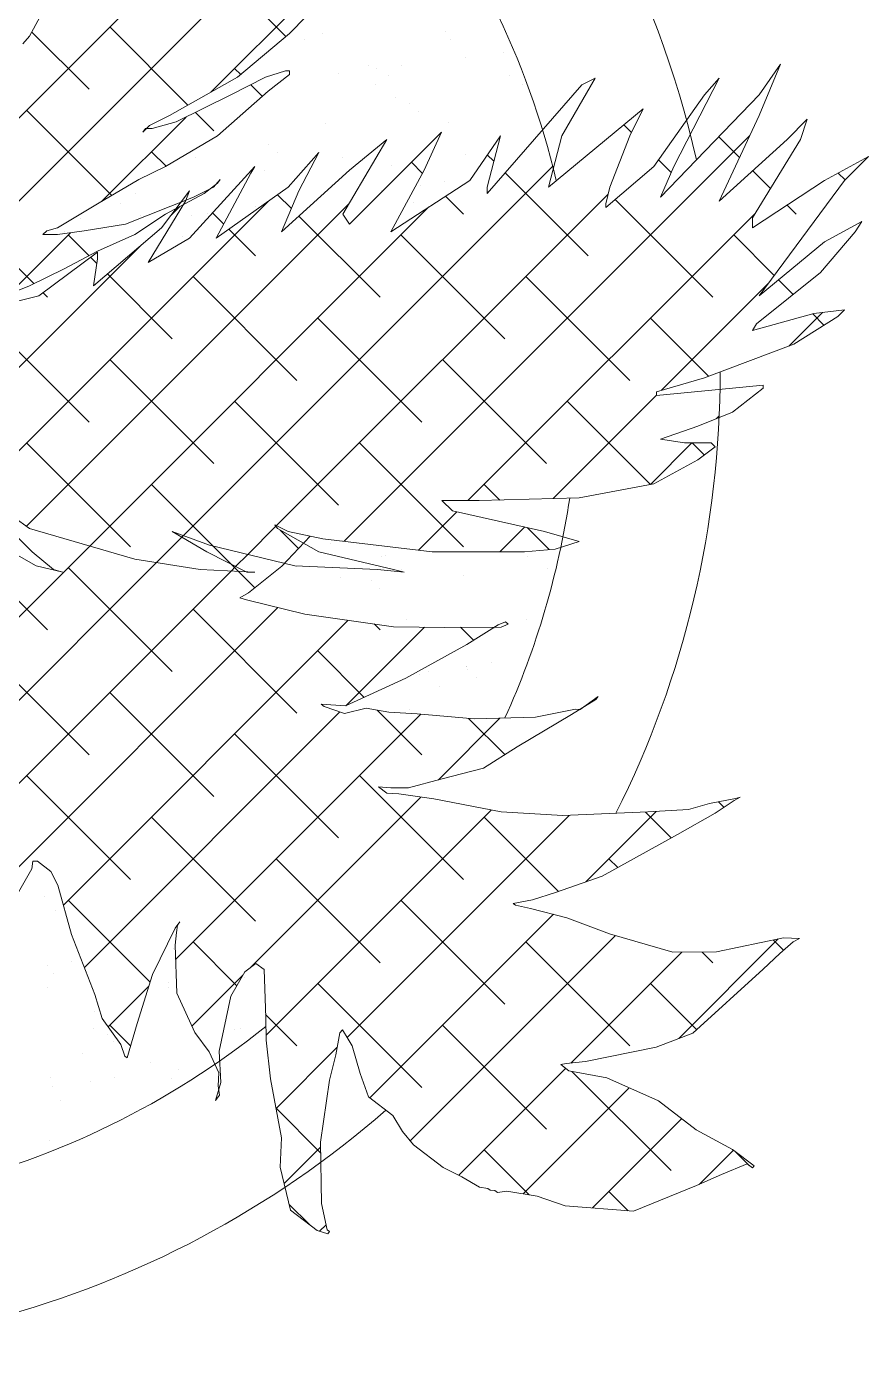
# Model space of a CAD drawing. Header units: inches. Extents: x 32 to 2500, y 31 to 1246.
# Drawn here: x 840.97 to 857.95, y 573.52 to 600.24 of the extents above; entities that cross this region are included whole.
import ezdxf

# ---------------------------------------------------------------- set-up
doc = ezdxf.new("R2010")
doc.units = ezdxf.units.IN
doc.header["$MEASUREMENT"] = 0
doc.layers.add('A-FURNITURE', color=251, linetype='Continuous', lineweight=20)

msp = doc.modelspace()

# ---------------------------------------------------------------- linework, layer by layer
at = {"layer": 'A-FURNITURE', "linetype": 'Continuous'}
for p, q in [((849.45065, 607.03447), (836.52881, 594.11264)), ((849.54239, 605.44894), (838.31951, 594.22606)), ((848.41882, 602.6481), (844.68554, 598.91481)), ((844.32456, 601.90839), (846.19751, 600.03544)), ((841.727, 601.3369), (841.0277, 600.04217)), ((846.27249, 600.09848), (846.9449, 600.79276)), ((841.07373, 600.12739), (842.22796, 598.97315)), ((842.64728, 600.23111), (844.223, 598.65539)), ((845.22353, 599.21655), (846.27249, 600.09848)), ((846.93266, 600.10603), (846.93266, 600.10603)), ((849.41626, 600.13771), (849.41626, 600.13771)), ((841.0277, 600.04217), (840.89322, 599.89205)), ((846.57058, 599.98124), (846.57058, 599.98124)), ((849.52531, 599.98661), (849.52531, 599.98661)), ((849.81192, 599.61981), (849.81192, 599.61981)), ((850.58329, 599.72136), (850.58329, 599.72136)), ((845.1632, 599.39247), (845.28633, 599.26935)), ((846.1918, 599.34791), (845.78836, 599.21655)), ((846.27249, 599.34791), (846.1918, 599.34791)), ((846.27249, 599.27285), (846.27249, 599.34791)), ((847.25793, 599.28357), (847.25793, 599.28357)), ((847.87275, 599.44469), (847.87275, 599.44469)), ((848.0293, 599.38513), (848.0293, 599.38513)), ((848.52317, 599.45014), (848.52317, 599.45014)), ((855.74002, 598.44726), (856.17035, 599.47929)), ((856.17035, 599.47929), (855.74002, 598.86007)), ((843.85182, 598.44721), (845.22353, 599.21655)), ((845.05624, 599.05824), (845.05624, 599.05824)), ((845.78836, 599.21655), (845.08905, 598.86003)), ((845.49081, 599.06486), (845.72437, 598.8313)), ((845.84215, 598.93509), (846.27249, 599.27285)), ((848.01097, 599.06361), (848.01097, 599.06361)), ((848.27209, 599.25976), (848.27209, 599.25976)), ((852.1628, 599.06646), (850.25316, 596.87104)), ((850.69924, 599.24812), (850.69924, 599.24812)), ((850.96571, 599.06898), (850.96571, 599.06898)), ((851.75936, 598.03443), (852.43176, 599.19781)), ((852.43176, 599.19781), (852.1628, 599.06646)), ((854.01865, 597.41521), (854.93312, 599.19782)), ((854.93312, 599.19782), (854.63726, 598.86007)), ((845.08905, 598.86003), (843.98631, 598.31586)), ((844.82009, 598.0344), (845.84215, 598.93509)), ((848.41108, 598.80871), (848.41108, 598.80871)), ((854.63726, 598.86007), (853.61521, 597.41521)), ((855.74002, 598.86007), (853.74969, 596.79599)), ((840.97001, 598.55383), (842.6895, 596.83434)), ((844.37214, 598.50626), (844.74388, 598.13451)), ((848.69821, 598.6883), (848.69821, 598.6883)), ((848.87309, 598.52805), (848.87309, 598.52805)), ((853.40003, 598.5786), (851.4904, 597.00239)), ((853.13107, 598.03443), (853.40003, 598.5786)), ((844.18429, 598.41356), (842.48597, 596.71524)), ((843.3139, 598.10945), (843.44838, 598.2408)), ((843.44838, 598.2408), (843.85182, 598.44721)), ((843.98631, 598.31586), (843.50217, 598.18451)), ((846.99243, 598.27784), (846.99243, 598.27784)), ((849.47603, 598.30952), (849.47603, 598.30952)), ((853.00897, 598.25582), (853.16391, 598.10088)), ((854.93313, 596.72094), (855.74002, 598.44726)), ((856.70829, 598.3722), (856.30484, 597.95939)), ((856.57381, 597.95939), (856.70829, 598.3722)), ((843.36769, 598.18451), (843.3139, 598.10945)), ((843.50217, 598.18451), (843.36769, 598.18451)), ((843.77114, 597.41518), (844.82009, 598.0344)), ((847.34836, 596.45821), (848.23593, 597.95936)), ((855.5479, 598.03623), (847.37047, 589.8588)), ((849.33868, 598.10948), (847.48284, 596.25181)), ((848.23593, 597.95936), (847.48284, 597.34013)), ((848.98903, 597.34014), (849.33868, 598.10948)), ((850.52212, 598.03442), (849.90351, 597.13374)), ((850.25316, 597.00239), (850.52212, 598.03442)), ((851.4904, 597.00239), (851.75936, 598.03443)), ((852.72763, 597.0024), (853.13107, 598.03443)), ((854.92609, 598.01598), (855.34339, 597.59868)), ((856.30484, 597.95939), (854.93313, 596.72094)), ((855.60554, 596.38319), (856.57381, 597.95939)), ((843.48592, 597.7152), (843.78045, 597.42067)), ((845.84596, 597.85555), (845.84596, 597.85555)), ((846.02084, 597.6953), (846.02084, 597.6953)), ((846.86422, 597.69665), (846.2456, 597.00237)), ((846.46078, 596.92732), (846.86422, 597.69665)), ((846.86177, 597.6939), (846.86243, 597.69324)), ((843.23321, 597.15248), (843.77114, 597.41518)), ((851.57818, 597.42106), (844.13208, 589.97496)), ((845.57319, 597.41518), (844.25528, 595.97033)), ((844.38213, 597.59995), (844.38213, 597.59995)), ((845.49251, 597.28383), (845.57319, 597.41518)), ((847.33686, 597.60532), (847.33686, 597.60532)), ((848.33186, 597.43157), (848.33186, 597.43157)), ((848.73138, 597.50157), (848.95517, 597.27778)), ((849.81747, 597.66269), (849.81747, 597.66269)), ((850.25896, 597.65127), (850.38851, 597.52172)), ((853.61521, 597.41521), (852.64694, 596.58958)), ((853.71231, 597.55248), (853.96745, 597.29733)), ((853.74969, 596.79599), (854.01865, 597.41521)), ((857.94552, 597.62164), (857.05794, 597.13376)), ((857.46139, 597.13376), (857.94552, 597.62164)), ((842.39943, 596.6646), (843.23321, 597.15248)), ((844.87389, 597.15248), (844.73941, 597.00237)), ((844.7932, 595.97033), (845.49251, 597.28383)), ((844.8201, 597.07742), (844.87389, 597.15248)), ((845.76922, 597.33924), (845.76922, 597.33924)), ((847.48284, 597.34013), (846.11113, 596.10169)), ((848.31663, 596.1017), (848.98903, 597.34014)), ((850.61882, 597.29141), (852.29163, 595.6186)), ((855.61001, 597.33206), (855.96832, 596.97374)), ((857.3339, 597.28544), (857.47344, 597.1459)), ((839.29273, 596.87656), (841.11418, 595.0551)), ((844.25527, 596.92731), (843.69045, 596.17674)), ((844.17459, 596.7209), (844.25527, 596.92731)), ((844.73941, 597.00237), (844.33596, 596.79596)), ((844.55113, 596.87102), (844.8201, 597.07742)), ((846.2456, 597.00237), (844.7932, 595.97033)), ((846.11113, 596.10169), (846.46078, 596.92732)), ((848.13273, 596.94213), (848.13273, 596.94213)), ((849.90351, 597.13374), (848.31663, 596.1017)), ((848.9041, 597.04368), (848.9041, 597.04368)), ((849.39797, 597.1087), (849.39797, 597.1087)), ((850.25316, 596.87104), (850.25316, 597.00239)), ((852.64694, 596.66464), (852.72763, 597.0024)), ((857.05794, 597.13376), (855.60554, 596.17678)), ((855.74003, 594.80699), (857.46139, 597.13376)), ((845.83808, 596.71279), (839.49417, 590.36888)), ((847.47505, 596.67249), (840.96425, 590.16169)), ((841.59254, 596.17673), (842.39943, 596.6646)), ((842.86779, 596.67695), (842.86779, 596.67695)), ((844.33596, 596.79596), (842.96425, 596.25179)), ((843.1686, 596.86255), (843.1686, 596.86255)), ((843.42149, 595.48246), (844.17459, 596.7209)), ((843.77114, 596.4582), (844.55113, 596.87102)), ((844.05806, 596.61005), (843.89027, 596.44226)), ((845.57875, 596.60589), (845.57875, 596.60589)), ((852.69337, 596.85897), (846.00937, 590.17497)), ((846.02955, 596.84885), (846.30914, 596.56926)), ((846.84398, 596.77246), (846.84398, 596.77246)), ((848.77726, 596.68769), (848.77726, 596.68769)), ((849.41616, 596.81679), (849.77572, 596.45724)), ((852.64694, 596.58958), (852.64694, 596.66464)), ((852.83639, 596.75112), (854.80755, 594.77996)), ((856.30465, 596.63742), (856.48483, 596.45724)), ((842.06241, 596.36896), (842.06241, 596.36896)), ((849.07428, 596.59444), (842.24188, 589.76204)), ((843.15253, 596.04538), (843.77114, 596.4582)), ((843.2679, 596.42205), (843.2679, 596.42205)), ((844.29, 596.43622), (844.29, 596.43622)), ((844.62505, 596.46129), (844.62505, 596.46129)), ((844.72062, 596.4805), (844.94523, 596.25589)), ((846.46091, 596.41749), (848.09844, 594.77996)), ((847.48284, 596.25181), (847.34836, 596.45821)), ((855.65875, 596.4698), (849.86778, 590.67883)), ((855.60554, 596.17678), (855.60554, 596.38319)), ((841.85236, 596.08163), (840.68232, 594.91159)), ((841.29668, 596.04538), (841.37737, 596.12043)), ((841.37737, 596.12043), (841.59254, 596.17673)), ((842.13046, 596.12044), (841.59254, 596.04538)), ((841.73601, 596.09998), (841.73601, 596.09998)), ((842.96425, 596.25179), (842.13046, 596.12044)), ((843.69045, 596.17674), (842.31874, 595.01335)), ((845.04901, 596.1521), (845.58252, 595.6186)), ((856.97726, 595.2761), (857.67656, 596.10173)), ((857.81104, 596.30814), (857.05795, 595.89532)), ((857.67656, 596.10173), (857.81104, 596.30814)), ((843.25777, 595.80976), (838.78803, 591.34002)), ((841.59254, 596.04538), (841.29668, 596.04538)), ((841.80864, 596.03792), (842.2292, 595.61736)), ((842.39943, 595.70762), (843.15253, 596.04538)), ((844.25528, 595.97033), (843.42149, 595.48246)), ((844.11297, 595.99719), (844.11297, 595.99719)), ((848.51776, 596.03792), (850.61435, 593.94132)), ((855.22687, 596.03792), (856.04524, 595.21954)), ((857.05795, 595.89532), (855.74003, 594.80699)), ((842.39943, 595.68886), (841.21599, 594.80694)), ((841.72702, 595.3511), (842.39943, 595.70762)), ((842.26092, 595.58564), (842.38518, 595.46139)), ((842.31874, 595.01335), (842.39943, 595.55751)), ((842.39943, 595.55751), (842.39943, 595.68886)), ((841.02772, 595.01334), (841.72702, 595.3511)), ((855.68624, 594.24406), (856.97726, 595.2761)), ((840.19393, 594.67558), (841.02772, 595.01334)), ((842.59712, 595.24944), (843.90524, 593.94132)), ((844.32456, 595.19928), (846.42116, 593.10268)), ((851.03367, 595.19928), (853.13027, 593.10268)), ((855.93, 595.06377), (853.76978, 592.90355)), ((856.13316, 595.13163), (856.42787, 594.83692)), ((841.21599, 594.80694), (840.59738, 594.65682)), ((841.29985, 594.86943), (841.38933, 594.77996)), ((857.01486, 594.47135), (856.33603, 593.79252)), ((857.4614, 594.52553), (856.84278, 594.45047)), ((857.32692, 594.39418), (857.4614, 594.52553)), ((840.13137, 594.36064), (842.22796, 592.26404)), ((846.84048, 594.36064), (848.93708, 592.26404)), ((853.54959, 594.36064), (854.72254, 593.18769)), ((856.84278, 594.45047), (855.60555, 594.11271)), ((855.60555, 594.11271), (855.68624, 594.24406)), ((856.43934, 593.83125), (857.32692, 594.39418)), ((856.82042, 594.44437), (857.0477, 594.21709)), ((854.63728, 593.15573), (856.43934, 593.83125)), ((842.64728, 593.522), (844.74388, 591.4254)), ((849.3564, 593.522), (851.45299, 591.4254)), ((853.66902, 592.87426), (854.63728, 593.15573)), ((855.20211, 592.94932), (853.66902, 592.7992)), ((853.66902, 592.7992), (853.66902, 592.87426)), ((855.82073, 593.00562), (855.20211, 592.94932)), ((855.20211, 592.46145), (855.82073, 592.94933)), ((855.82073, 592.94933), (855.82073, 593.00562)), ((845.1632, 592.68336), (847.2598, 590.58676)), ((853.66902, 592.80279), (851.58678, 590.72055)), ((851.87231, 592.68336), (853.55107, 591.00461)), ((854.50281, 592.17999), (855.20211, 592.46145)), ((854.93573, 592.39222), (854.87215, 592.32865)), ((853.74971, 591.91728), (854.50281, 592.17999)), ((840.97001, 591.84472), (843.0666, 589.74813)), ((847.67912, 591.84472), (849.77572, 589.74813)), ((854.38574, 591.84223), (853.54744, 591.00393)), ((854.23384, 591.84223), (853.74971, 591.91728)), ((854.77177, 591.84223), (854.23384, 591.84223)), ((854.39072, 591.84223), (854.63167, 591.60129)), ((854.85246, 591.76717), (854.77177, 591.84223)), ((854.50281, 591.50447), (854.85246, 591.76717)), ((853.61523, 591.0166), (854.50281, 591.50447)), ((843.48592, 591.00608), (844.73128, 589.76073)), ((850.19503, 591.00608), (850.5106, 590.69052)), ((852.10904, 590.73513), (853.61523, 591.0166)), ((850.09181, 590.67883), (852.10904, 590.73513)), ((840.24774, 590.67879), (841.02773, 590.11587)), ((849.55388, 590.47242), (849.33871, 590.67883)), ((849.33871, 590.67883), (850.09181, 590.67883)), ((851.40973, 590.05961), (849.55388, 590.47242)), ((841.08153, 589.64676), (840.32843, 590.39733)), ((849.64181, 590.45286), (848.86924, 589.68028)), ((839.84429, 590.11586), (841.16222, 589.3653)), ((841.02773, 590.11587), (843.15255, 589.49665)), ((844.10124, 589.94412), (843.5859, 589.42879)), ((844.60495, 589.64677), (843.90565, 590.05959)), ((843.90565, 590.05959), (844.65875, 589.77812)), ((844.13208, 589.97496), (844.10124, 589.94412)), ((845.99699, 590.16259), (845.42803, 589.59364)), ((846.03046, 590.11589), (845.97667, 590.19094)), ((845.97667, 590.19094), (846.24563, 590.05959)), ((846.86425, 589.64678), (846.03046, 590.11589)), ((846.08291, 590.08638), (846.45348, 589.7158)), ((846.68982, 589.96424), (846.11366, 589.35859)), ((846.24563, 590.05959), (846.94494, 589.90948)), ((851.01389, 590.14766), (850.51302, 589.6468)), ((851.06477, 590.13634), (851.50861, 589.69251)), ((852.10904, 589.85321), (851.40973, 590.05961)), ((842.24188, 589.76204), (838.24139, 585.76155)), ((839.57533, 589.88484), (841.38933, 588.07085)), ((844.65875, 589.77812), (846.38011, 589.36532)), ((844.73128, 589.76073), (845.09693, 589.39508)), ((846.94494, 589.90948), (849.15044, 589.64679)), ((847.09487, 589.81844), (847.09487, 589.81844)), ((851.00629, 589.6468), (851.6249, 589.70309)), ((851.6249, 589.70309), (852.10904, 589.85321)), ((843.5859, 589.42879), (839.22914, 585.07203)), ((841.51187, 589.29024), (841.08153, 589.64676)), ((843.15255, 589.49665), (844.47047, 589.29025)), ((845.41185, 589.23396), (844.60495, 589.64677)), ((845.09693, 589.39508), (845.24109, 589.25092)), ((845.42803, 589.59364), (845.18461, 589.35022)), ((848.37045, 589.29027), (846.86425, 589.64678)), ((848.12139, 589.55456), (848.12139, 589.55456)), ((848.20315, 589.58155), (848.20315, 589.58155)), ((849.15044, 589.64679), (851.00629, 589.6468)), ((851.07612, 589.55993), (851.07612, 589.55993)), ((845.09288, 589.25848), (839.53794, 583.70354)), ((841.16222, 589.3653), (841.70015, 589.23395)), ((841.70015, 589.23395), (841.51187, 589.29024)), ((841.80864, 589.32881), (843.90524, 587.23221)), ((844.47047, 589.29025), (845.57322, 589.23396)), ((845.18461, 589.35022), (845.09288, 589.25848)), ((845.24109, 589.25092), (845.56844, 588.92357)), ((845.57322, 589.23396), (845.41185, 589.23396)), ((846.11366, 589.35859), (845.44224, 588.82287)), ((846.38011, 589.36532), (848.04769, 589.29027)), ((846.42053, 589.34686), (846.42053, 589.34686)), ((847.29127, 589.13687), (847.29127, 589.13687)), ((848.04769, 589.29027), (848.58562, 589.23397)), ((848.58562, 589.23397), (848.37045, 589.29027)), ((848.5215, 589.29966), (848.5215, 589.29966)), ((849.77487, 589.16855), (849.77487, 589.16855)), ((851.47623, 589.30503), (851.47623, 589.30503)), ((847.92032, 589.06205), (847.92032, 589.06205)), ((848.0952, 588.90179), (848.0952, 588.90179)), ((845.44224, 588.82287), (845.26806, 588.71923)), ((845.26806, 588.71923), (845.40501, 588.68192)), ((845.40501, 588.68192), (846.57799, 588.39184)), ((846.03724, 588.52557), (839.6769, 582.16522)), ((844.32456, 588.49017), (846.42116, 586.39357)), ((846.57799, 588.39184), (848.36875, 588.13616)), ((847.4555, 588.26655), (841.71156, 582.52261)), ((848.9951, 588.12887), (847.40639, 586.54016)), ((847.97722, 588.19206), (848.09844, 588.07085)), ((848.36875, 588.13616), (849.40035, 588.12415)), ((848.63071, 588.2906), (848.63071, 588.2906)), ((849.40035, 588.12415), (850.54063, 588.13044)), ((849.72065, 588.12592), (849.98144, 587.86513)), ((850.48109, 588.17614), (849.84689, 587.78138)), ((850.40201, 588.10164), (850.40201, 588.10164)), ((850.62251, 588.23712), (850.48109, 588.17614)), ((850.54063, 588.13044), (850.68205, 588.19141)), ((850.68205, 588.19141), (850.62251, 588.23712)), ((851.05785, 588.27896), (851.05785, 588.27896)), ((840.13137, 587.65153), (842.22796, 585.55493)), ((846.84048, 587.65153), (847.77909, 586.71292)), ((849.84689, 587.78138), (848.61425, 587.10005)), ((849.83464, 587.34036), (849.83464, 587.34036)), ((849.84932, 587.34165), (849.84932, 587.34165)), ((849.86503, 587.28004), (849.86503, 587.28004)), ((850.34318, 587.40667), (850.34318, 587.40667)), ((848.61425, 587.10005), (847.40245, 586.53834)), ((848.88767, 587.17863), (848.88767, 587.17863)), ((849.07795, 587.2401), (849.07795, 587.2401)), ((850.03992, 587.11979), (850.03992, 587.11979)), ((842.64728, 586.81289), (844.74388, 584.71629)), ((849.28778, 586.92374), (849.28778, 586.92374)), ((852.12877, 586.47058), (852.495, 586.73197)), ((852.495, 586.73197), (852.44586, 586.66796)), ((847.40245, 586.53834), (846.91122, 586.57635)), ((846.91122, 586.57635), (846.97076, 586.53064)), ((846.97076, 586.53064), (847.3801, 586.38596)), ((847.3801, 586.38596), (847.81628, 586.49193)), ((847.81628, 586.49193), (848.27476, 586.41125)), ((848.69047, 586.46241), (848.69047, 586.46241)), ((851.22814, 586.31424), (852.03647, 586.47361)), ((852.44586, 586.66796), (851.95459, 586.36693)), ((852.03647, 586.47361), (852.12877, 586.47058)), ((847.28559, 586.41936), (842.13442, 581.26819)), ((848.9184, 586.3749), (843.97288, 581.42937)), ((848.03932, 586.45268), (848.93708, 585.55493)), ((848.27476, 586.41125), (848.8434, 586.38164)), ((848.8434, 586.38164), (849.99408, 586.27822)), ((850.51419, 586.2934), (849.27156, 585.05078)), ((849.88089, 586.28839), (850.61174, 585.55754)), ((849.99408, 586.27822), (851.22814, 586.31424)), ((851.95459, 586.36693), (850.86187, 585.71382)), ((845.1632, 585.97425), (847.2598, 583.87765)), ((850.86187, 585.71382), (850.18004, 585.28781)), ((840.97001, 585.13561), (843.0666, 583.03901)), ((847.67912, 585.13561), (849.77572, 583.03901)), ((850.18004, 585.28781), (849.32257, 585.06443)), ((848.06766, 584.90879), (848.23139, 584.78311)), ((848.31328, 584.88979), (848.06766, 584.90879)), ((848.66757, 584.88909), (848.31328, 584.88979)), ((849.32257, 585.06443), (848.66757, 584.88909)), ((848.9219, 584.70112), (845.49133, 581.27054)), ((848.23139, 584.78311), (848.47701, 584.76411)), ((848.47701, 584.76411), (849.18111, 584.66442)), ((849.18111, 584.66442), (850.54017, 584.40105)), ((854.73806, 584.56938), (855.26653, 584.67233)), ((855.23377, 584.62965), (854.85266, 584.37969)), ((854.91918, 584.60466), (855.02869, 584.49515)), ((855.36031, 584.70205), (855.23377, 584.62965)), ((855.26653, 584.67233), (855.36031, 584.70205)), ((850.33824, 584.44018), (845.79903, 579.90096)), ((851.9081, 584.33276), (847.4305, 579.85516)), ((850.54017, 584.40105), (851.78464, 584.32736)), ((851.78464, 584.32736), (853.49803, 584.40232)), ((853.66507, 584.41245), (852.24564, 582.99303)), ((853.4465, 584.40006), (853.96891, 583.87765)), ((853.49803, 584.40232), (854.31677, 584.45198)), ((854.85266, 584.37969), (854.09342, 583.94529)), ((854.31677, 584.45198), (854.73806, 584.56938)), ((843.48592, 584.29697), (845.58252, 582.20037)), ((850.19503, 584.29697), (851.69312, 582.79889)), ((854.09342, 583.94529), (852.57643, 583.10925)), ((841.07548, 583.25736), (840.59009, 582.40931)), ((841.09782, 583.40974), (841.07548, 583.25736)), ((841.19012, 583.40671), (841.09782, 583.40974)), ((841.45804, 583.20105), (841.19012, 583.40671)), ((846.00184, 583.45833), (848.09844, 581.36174)), ((852.71095, 583.45833), (852.88821, 583.28108)), ((841.59943, 582.92299), (841.45804, 583.20105)), ((852.57643, 583.10925), (851.63708, 582.7792)), ((841.87767, 581.92955), (841.59943, 582.92299)), ((851.63708, 582.7792), (851.16815, 582.63055)), ((841.33663, 582.69366), (841.33663, 582.69366)), ((841.80864, 582.61969), (843.45766, 580.97068)), ((848.51776, 582.61969), (850.61435, 580.5231)), ((851.16815, 582.63055), (850.77961, 582.55582)), ((850.77961, 582.55582), (850.82427, 582.52154)), ((850.82427, 582.52154), (851.12942, 582.45683)), ((851.12942, 582.45683), (851.8603, 582.26878)), ((841.55605, 582.41068), (841.55605, 582.41068)), ((844.06149, 582.18591), (843.96322, 582.0579)), ((844.01236, 582.12191), (844.06149, 582.18591)), ((851.59075, 582.33813), (847.88966, 578.63705)), ((851.8603, 582.26878), (852.72366, 581.94513)), ((842.34644, 580.72205), (841.87767, 581.92955)), ((843.96322, 582.0579), (843.50462, 581.12147)), ((843.96318, 581.71887), (843.99001, 581.96953)), ((843.99001, 581.96953), (844.01236, 582.12191)), ((852.84102, 581.91112), (848.70297, 577.77307)), ((852.72366, 581.94513), (854.00083, 581.57507)), ((843.93696, 581.65004), (843.93696, 581.65004)), ((843.99581, 580.74443), (843.96318, 581.71887)), ((844.32456, 581.78105), (845.20827, 580.89734)), ((851.03367, 581.78105), (853.13027, 579.68446)), ((856.12455, 581.8401), (854.11829, 579.83383)), ((854.87911, 581.57903), (856.23229, 581.86268)), ((856.02693, 581.81964), (856.23319, 581.61337)), ((856.42877, 581.77967), (856.15633, 581.54802)), ((856.23229, 581.86268), (856.55531, 581.85207)), ((856.55531, 581.85207), (856.42877, 581.77967)), ((841.87684, 581.37882), (841.87684, 581.37882)), ((854.18307, 581.57589), (851.94465, 579.33748)), ((854.00083, 581.57507), (854.87911, 581.57903)), ((854.59155, 581.57774), (854.80755, 581.36174)), ((856.15633, 581.54802), (855.81838, 581.23102)), ((841.38298, 581.31381), (841.38298, 581.31381)), ((841.52001, 581.14143), (841.52001, 581.14143)), ((843.50462, 581.12147), (843.19785, 580.13631)), ((845.33072, 581.10993), (844.30234, 580.08156)), ((845.37134, 581.18046), (845.08695, 580.68671)), ((845.59465, 581.34811), (845.37134, 581.18046)), ((845.75838, 581.22243), (845.59465, 581.34811)), ((845.79101, 580.24799), (845.75838, 581.22243)), ((855.81838, 581.23102), (854.40405, 579.9432)), ((841.3964, 580.86546), (841.3964, 580.86546)), ((843.4321, 580.8886), (842.61292, 580.06941)), ((843.82354, 580.85382), (843.82354, 580.85382)), ((843.83667, 580.95776), (843.83667, 580.95776)), ((845.3726, 581.05754), (845.3726, 581.05754)), ((846.84048, 580.94242), (848.93708, 578.84582)), ((853.54959, 580.94242), (854.47982, 580.01219)), ((842.49375, 580.236), (842.34644, 580.72205)), ((844.36043, 579.95595), (843.99581, 580.74443)), ((845.08695, 580.68671), (844.85162, 579.5789)), ((842.34547, 580.38505), (842.34547, 580.38505)), ((845.7887, 580.31691), (846.42116, 579.68446)), ((842.8703, 579.70961), (842.49375, 580.236)), ((842.64728, 580.10378), (843.06448, 579.68658)), ((843.19785, 580.13631), (843.03403, 579.58392)), ((845.80138, 579.79925), (845.79101, 580.24799)), ((849.3564, 580.10378), (851.45299, 578.00718)), ((842.32233, 580.03476), (842.32233, 580.03476)), ((842.60033, 579.91522), (842.60033, 579.91522)), ((842.72244, 579.77986), (842.72244, 579.77986)), ((844.65066, 579.56363), (844.36043, 579.95595)), ((845.16297, 580.00755), (845.16297, 580.00755)), ((845.27707, 580.04013), (845.27707, 580.04013)), ((845.88911, 579.01986), (845.80138, 579.79925)), ((847.28702, 579.94731), (847.2051, 579.5016)), ((847.33616, 580.01131), (847.28702, 579.94731)), ((847.45075, 579.82163), (847.33616, 580.01131)), ((847.53708, 579.68755), (847.45075, 579.82163)), ((854.40405, 579.9432), (853.66715, 579.66118)), ((842.09976, 579.53112), (842.09976, 579.53112)), ((842.95215, 579.47725), (842.8703, 579.70961)), ((843.03403, 579.58392), (842.9968, 579.44297)), ((844.8471, 579.14158), (844.65066, 579.56363)), ((844.85162, 579.5789), (844.88429, 578.9435)), ((847.23396, 579.65862), (846.00073, 578.42538)), ((847.69629, 579.12455), (847.53708, 579.68755)), ((853.66715, 579.66118), (852.23657, 579.36913)), ((842.9968, 579.44297), (842.95215, 579.47725)), ((843.46473, 579.35943), (843.46473, 579.35943)), ((847.2051, 579.5016), (847.07404, 578.99188)), ((851.84952, 579.32716), (851.74085, 579.30886)), ((851.74085, 579.30886), (851.90458, 579.18318)), ((852.23657, 579.36913), (851.84952, 579.32716)), ((841.45616, 579.03727), (841.45616, 579.03727)), ((842.25778, 578.97236), (842.25778, 578.97236)), ((842.75164, 579.03738), (842.75164, 579.03738)), ((843.88331, 579.02563), (843.88331, 579.02563)), ((844.0404, 579.20705), (844.0404, 579.20705)), ((844.83516, 578.8795), (844.8471, 579.14158)), ((846.11225, 577.83137), (845.88911, 579.01986)), ((847.07404, 578.99188), (846.89376, 577.74008)), ((847.85998, 578.65983), (847.69629, 579.12455)), ((851.83996, 579.23278), (849.68229, 577.07511)), ((851.90458, 579.18318), (852.66822, 579.03779)), ((851.96596, 579.17149), (853.96891, 577.16854)), ((852.66822, 579.03779), (853.71019, 578.57703)), ((841.48641, 578.87081), (841.48641, 578.87081)), ((844.88429, 578.9435), (844.77558, 578.58616)), ((844.85747, 578.69284), (844.83516, 578.8795)), ((853.12171, 578.83726), (850.98475, 576.7003)), ((841.64822, 578.57647), (841.64822, 578.57647)), ((844.77558, 578.58616), (844.85747, 578.69284)), ((848.35117, 578.28279), (847.85998, 578.65983)), ((853.71019, 578.57703), (854.46931, 577.99433)), ((846.00021, 578.42813), (846.89726, 577.53108)), ((848.55209, 577.95902), (848.35117, 578.28279)), ((854.17894, 578.21721), (852.3798, 576.41807)), ((842.6601, 578.08703), (842.6601, 578.08703)), ((848.77089, 577.68936), (848.55209, 577.95902)), ((854.46931, 577.99433), (855.20612, 577.59828)), ((841.43793, 577.77029), (841.43793, 577.77029)), ((846.08539, 577.24167), (846.11225, 577.83137)), ((846.89539, 577.64277), (846.16386, 576.91124)), ((846.89376, 577.74008), (846.91445, 576.50356)), ((849.36627, 577.23233), (848.77089, 577.68936)), ((850.19503, 577.58786), (851.10096, 576.68194)), ((855.22375, 577.58474), (854.52814, 576.88913)), ((855.20612, 577.59828), (855.63777, 577.26693)), ((855.25059, 577.56414), (855.5424, 577.27233)), ((846.2922, 576.37088), (846.08539, 577.24167)), ((849.74287, 577.04497), (849.36627, 577.23233)), ((855.50083, 577.30424), (854.98277, 577.09159)), ((855.60502, 577.22426), (855.50083, 577.30424)), ((855.63777, 577.26693), (855.60502, 577.22426)), ((850.10308, 576.83628), (849.74287, 577.04497)), ((850.27129, 576.80888), (850.10308, 576.83628)), ((854.47959, 576.86751), (853.20826, 576.3515)), ((854.98277, 577.09159), (854.47959, 576.86751)), ((850.31595, 576.77461), (850.27129, 576.80888)), ((850.40824, 576.77158), (850.31595, 576.77461)), ((850.46778, 576.72587), (850.40824, 576.77158)), ((850.46778, 576.72587), (850.40824, 576.77158)), ((850.40824, 576.77158), (850.46778, 576.72587)), ((850.65386, 576.75257), (850.46778, 576.72587)), ((851.26566, 576.65592), (850.65386, 576.75257)), ((851.82684, 576.4625), (851.26566, 576.65592)), ((852.71095, 576.74922), (853.09997, 576.3602)), ((846.26479, 576.48627), (846.67079, 576.08027)), ((846.82805, 575.95956), (846.2922, 576.37088)), ((846.91445, 576.50356), (847.02901, 575.97483)), ((853.20826, 576.3515), (851.82684, 576.4625)), ((847.00688, 576.07698), (846.87566, 575.94576)), ((847.04091, 575.89788), (846.82805, 575.95956)), ((847.02901, 575.97483), (847.07366, 575.94055)), ((847.07366, 575.94055), (847.04091, 575.89788))]:
    msp.add_line(p, q, dxfattribs=at)
for radius, start, end in [(19.70857, 12.653779, 44.091912), (16.86213, 13.382676, 38.982056), (19.70857, 333.295926, 0.126634), (16.86213, 335.717325, 351.470926), (19.70857, 206.189318, 311.144824), (16.86213, 258.571965, 308.730654)]:
    msp.add_arc((835.245, 593.23072), radius, start, end, dxfattribs=at)

doc.saveas('drawing.dxf')
